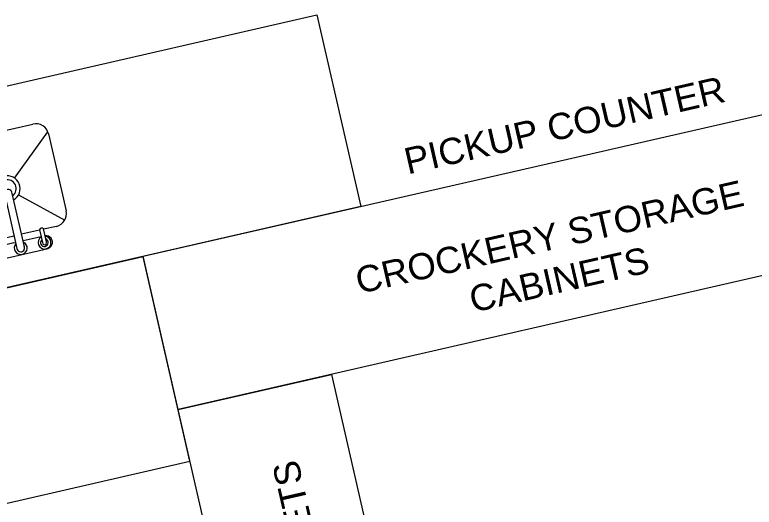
# Model space of a CAD drawing. Header units: millimetres. Extents: x 1667 to 847943, y 724 to 1832625.
# Drawn here: x 646213 to 649034, y 725129 to 727008 of the extents above; entities that cross this region are included whole.
import ezdxf

# ---------------------------------------------------------------- set-up
doc = ezdxf.new("R2010")
doc.units = ezdxf.units.MM
doc.linetypes.add('CENTER', pattern=[2, 1.25, -0.25, 0.25, -0.25])
for name, color, linetype, lineweight in [('DIMENSION_MOFA', 66, 'CENTER', 15), ('FURNITURE_MOFA', 46, 'Continuous', 5), ('GH - KIT - PLAN', 32, 'Continuous', 0), ('GH - KIT EQUIP.', 2, 'Continuous', 9), ('TEXT NAME', 250, 'Continuous', 0)]:
    doc.layers.add(name, color=color, linetype=linetype, lineweight=lineweight)
doc.styles.add('Arial_2', font='arial.ttf', dxfattribs={"height": 500})

# ---------------------------------------------------------------- blocks, each defined once
blk = doc.blocks.new('SINK')
at = {"layer": 'FURNITURE_MOFA'}
for p, q in [((578109.7, 211491.4), (577915.6, 211491.4)), ((577916.8, 211465.2), (577916.8, 211420)), ((577932, 211420), (577932, 211465.2)), ((578002.8, 211466.1), (578002.8, 211256.4)), ((578031.9, 211255), (578031.9, 211465.8)), ((578098.8, 211465.2), (578098.8, 211420)), ((578114.1, 211420), (578114.1, 211465.2)), ((577915.6, 211442.3), (577915.6, 211442.2)), ((577915.6, 211442.2), (577916.8, 211442.2)), ((577932, 211442.2), (578002.8, 211442.2)), ((578038.5, 211442.2), (578031.9, 211442.2)), ((578038.5, 211442.2), (578098.8, 211442.2)), ((577866.5, 211416.5), (577916.7, 211416.5)), ((577932.1, 211416.5), (578002.8, 211416.5)), ((578031.9, 211416.5), (578098.7, 211416.5)), ((578114.2, 211416.5), (578168, 211416.5)), ((577980.6, 211267.4), (577829.8, 211400.2)), ((578053.9, 211267.4), (578204.7, 211400.2)), ((577817.3, 211065.7), (577817.3, 211367.3)), ((578217.3, 211367.3), (578217.3, 211065.7)), ((577980.6, 211201.7), (577817.8, 211058.2)), ((578053.9, 211201.7), (578216.7, 211058.2)), ((578168, 211016.5), (577866.5, 211016.5))]:
    blk.add_line(p, q, dxfattribs=at)
for centre, radius, start, end in [((577918.9, 211466.8), 24.8, 83.6375, 265.1112), ((577924.4, 211466.7), 24.8, 287.9421, 252.0579), ((578017.5, 211466.7), 24.8, 305.6219, 233.6179), ((578105.2, 211466.7), 24.8, 291.0633, 255.1249), ((578112.5, 211466.8), 24.8, 273.6196, 96.3625), ((577924.9, 211466.7), 14.8, 298.8271, 236.561), ((577924.4, 211467.2), 7.87, 345.6134, 194.3866), ((578017.3, 211466.5), 14.8, 353.6262, 192.1333), ((578105.9, 211466.7), 14.8, 303.439, 241.1729), ((578106.4, 211467.2), 7.87, 345.6134, 194.3866), ((577866.5, 211367.3), 49.2, 90, 180), ((577924.4, 211418), 7.87, 165.6134, 14.3866), ((578106.4, 211418), 7.87, 165.6134, 14.3866), ((578168, 211367.3), 49.2, 0, 90), ((578017.3, 211234.6), 49.2, 107.0555, 72.6537), ((578017.3, 211234.6), 34.4, 114.7713, 64.7909), ((578017.3, 211253.3), 14.8, 167.8667, 6.3738), ((577866.5, 211065.7), 49.2, 180, 270), ((578168, 211065.7), 49.2, 270, 0)]:
    blk.add_arc(centre, radius, start, end, dxfattribs=at)
blk = doc.blocks.new('FURNITURE BOH')
at = {"layer": 'GH - KIT EQUIP.', "elevation": 0}
for points in [[(-19909.4, 15652), (-18308.9, 15652), (-18308.9, 14902), (-19909.4, 14902)], [(-19161.4, 14100.1), (-19161.4, 14900), (-19912.4, 14900), (-19912.4, 14100.1)], [(-19161.4, 14902), (-16461.7, 14902), (-16461.7, 14302.3), (-19161.4, 14302.3)], [(-19161.4, 10952), (-19161.4, 14302.3), (-18561.7, 14302.3), (-18561.7, 10952)]]:
    blk.add_lwpolyline(points, close=True, dxfattribs=at)
at = {"layer": 'GH - KIT - PLAN', "color": 177, "lineweight": 15, "true_color": 0x293189, "rotation": 180}
blk.add_blockref('SINK', (558408.2, 226503.8, 0), dxfattribs=at)
at = {"layer": 'TEXT NAME', "char_height": 100, "attachment_point": 8, "style": 'Arial_2'}
for s, insert, width in [('PICKUP COUNTER', (-17482.3, 14979.2, 0), 1932.422), ('CROCKERY STORAGE \\PCABINETS', (-17633.4, 14409.9, 0), 3496.39)]:
    blk.add_mtext(s, dxfattribs=dict(at, insert=insert, width=width))
at = {"layer": 'TEXT NAME', "insert": (-18757.2, 12893.3, 0), "char_height": 100, "width": 3496.39, "attachment_point": 8, "rotation": 90, "style": 'Arial_2'}
blk.add_mtext('CROCKERY STORAGE CABINETS', dxfattribs=at)
blk = doc.blocks.new('ff')
at = {"color": 1, "rotation": 360}
blk.add_blockref('FURNITURE BOH', (69580.092, -18129.993), dxfattribs=at)

msp = doc.modelspace()

# ---------------------------------------------------------------- block references
at = {"layer": 'DIMENSION_MOFA', "rotation": 12.89632932256583}
msp.add_blockref('ff', (596835.137, 717980.215), dxfattribs=at)

doc.saveas('drawing.dxf')
